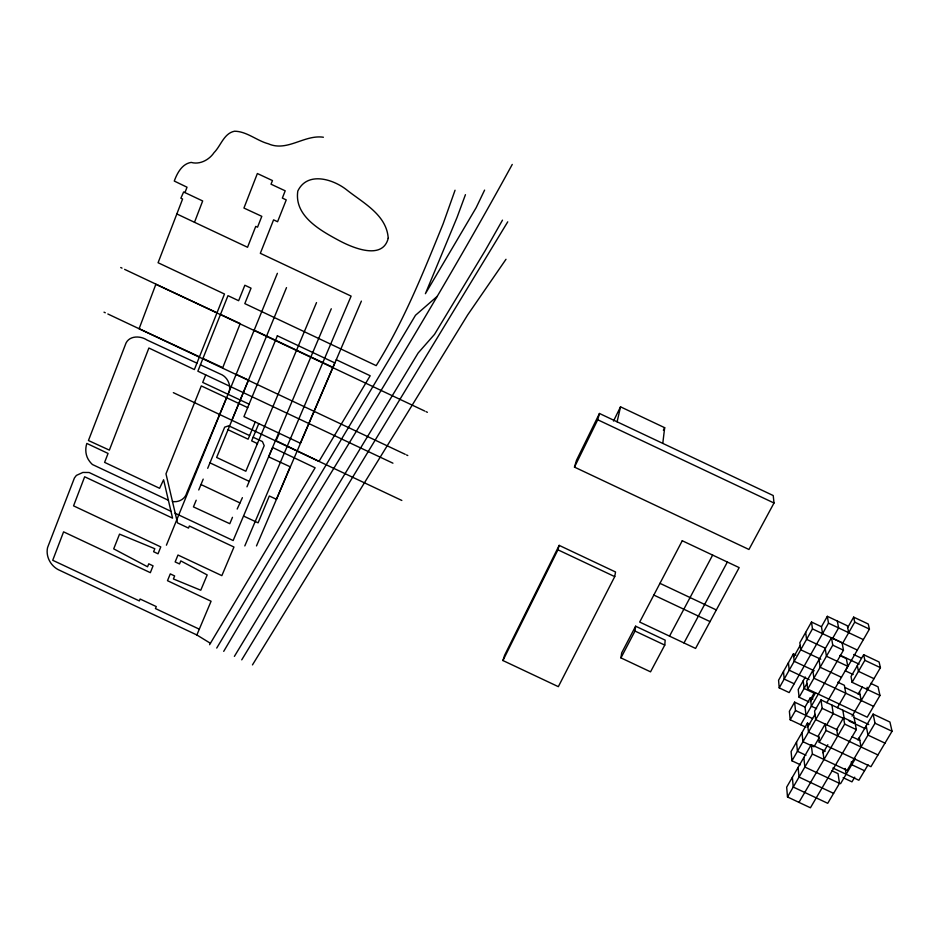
<?xml version="1.0" encoding="UTF-8"?>
<svg xmlns="http://www.w3.org/2000/svg" width="939" height="939" viewBox="0 0 939 939"><rect width="100%" height="100%" fill="white"/><g stroke="black" fill="none" stroke-linecap="round" stroke-linejoin="round"><path stroke-width="1.41" d="M664.765 645.093L665.176 640.152L635.621 626.207L621.677 652.875L620.949 657.887L650.539 671.843L664.765 645.093L634.999 631.055L635.621 626.207M662.781 443.384L664.671 427.691L620.526 406.833L613.496 421.059M614.728 576.616L615.526 571.98L559.163 545.371L504.56 655.375L502.928 660.54L558.341 686.667L614.728 576.616L557.919 549.808L559.163 545.371M617.111 421.811L620.526 406.833M574.48 467.117L597.732 419.768L599.458 413.477L773.231 495.546L774.006 503.011L748.946 549.479L574.48 467.117L576.511 460.227L599.458 413.477M455.051 190.23L443.102 223.893C423.419 272.251 403.911 321.197 376.187 365.635L244.809 303.614L251.042 288.167L244.856 285.245L238.635 300.703L227.977 295.668L197.871 371.198L392.936 463.185M465.439 194.666L457.093 217.308L425.402 293.696L476.155 207.695L484.594 190.101M244.809 545.923L351.116 296.114L260.326 253.307L273.589 219.843L277.58 221.733L286.242 199.901L282.357 198.07L285.198 190.817L271.019 184.197L272.463 180.57L257.368 173.527L243.94 208.047L261.805 216.334L257.532 227.179L255.737 226.405L247.544 247.274L194.502 222.297L202.671 200.969L183.633 191.967L180.875 198.211L182.589 199.021L158.081 262.732L224.491 294.024L194.373 369.555L148.89 348.017L109.358 450.121L88.442 440.532L126.026 343.04C129.828 335.364 140.721 335.786 146.977 340L196.92 363.147M184.983 192.53L187.025 187.213L174.278 181.051C177.119 173.187 182.119 163.762 191.169 162.412C199.901 164.888 209.197 159.83 214.022 152.658C220.888 145.791 223.869 133.373 234.492 131.225C246.64 131.272 256.793 140.697 268.308 143.773C287.193 152.153 304.271 134.406 323.392 137.235M205.723 374.907L202.707 382.408L249.211 404.216M166.414 545.183L277.392 273.319M198.751 489.97L203.2 479.125M207.707 468.315L224.679 427.163L228.729 425.79L249.621 435.579L248.119 439.194L228.048 429.733L216.639 457.457L245.842 471.237L257.427 443.584L251.64 440.861L258.777 423.618M196.192 500.217L193.446 506.896L229.797 523.704L232.473 517.33M227.743 430.461L286.501 287.627M249.621 435.579L255.232 421.951M209.597 644.706L210.418 643.285L196.861 634.975L211.075 601.242L167.494 580.689L170.288 573.893L174.642 575.947L173.398 578.964L200.77 590.232L207.19 574.926L180.793 560.9L179.537 563.94L175.147 561.933L177.987 555.019L221.85 575.642L233.964 547.038L189.361 526.004L188.516 528.082L177.494 522.882L165.98 473.831L201.298 385.917L247.79 407.655M231.874 420.261L248.459 380.131L236.217 374.356M175.053 513.222L233.142 540.547L331.267 308.767M226.604 397.725L186.744 492.916C185.183 499.043 178.48 502.729 172.436 501.438M257.122 444.323L316.513 302.593M246.957 486.825L264.199 445.673L262.427 441.553L253.154 437.245M256.488 545.923L361.386 301.114M228.013 394.286C232.297 386.95 228.024 376.856 220.242 374.015L200.43 364.802M279.341 433.325L276.019 440.673L319.002 461.378L370.189 375.753L336.268 359.731M237.18 509.044L242.391 497.67M502.928 660.54L557.919 549.808M663.368 430.262L664.671 427.691M620.949 657.887L634.999 631.055M669.53 636.137L712.642 555.09M683.991 642.957L727.361 562.038M502.482 220.149L485.111 250.748L434.511 334.378L418.172 352.947L234.386 656.384M795.861 655.058L793.385 653.896L778.572 680.235L779.217 687.888L789.159 692.583L828.491 623.156L827.341 616.324L847.318 625.761L848.692 632.686M822.552 633.649L821.461 626.736L811.496 622.029L799.852 642.71L800.709 649.765L820.768 659.225M793.725 656.889L800.181 645.41M512.248 164.431C421.752 330 319.237 488.667 223.717 651.361M779.217 687.888L812.47 628.895L811.496 622.029M821.461 626.736L827.341 616.324M805.333 677.031L798.232 689.508L799.101 697.266L809.031 701.961M806.026 715.483L805.028 707.055L794.605 702.137L789.382 711.316L790.192 719.79L805.967 727.232M800.709 724.744L843.457 650.211L842.072 642.687L831.485 637.687L806.707 681.221L807.693 689.109L867.213 717.196L879.984 695.482L878.047 686.82L870.699 683.357M799.101 697.266L806.988 683.416M832.623 638.403L838.597 627.921L837.33 621.043M790.192 719.79L795.486 710.506L794.605 702.137M807.693 689.109L832.752 645.163L831.485 637.687M847.682 627.592L853.657 617.134L868.258 624.024L869.432 629.107L845.358 670.833L853.152 674.507M805.028 707.055L810.298 697.841L812.916 699.074M810.474 699.449L814.066 693.158L804.113 688.463L803.197 680.787M842.694 643.156L854.713 622.158L853.657 617.134M810.733 701.21L815.545 692.806M809.841 724.239L807.434 723.112L791.096 751.54L791.953 760.801L800.439 764.804M825.264 751.223L811.273 744.627L786.671 787.152L787.492 796.965L810.427 807.775L856.321 729.615L853.739 715.365L820.991 699.907L814.583 711.058L815.686 719.614L837.717 730.002M807.869 726.739L815.005 714.333M791.953 760.801L822.177 708.346L820.991 699.907M826.789 702.724L847.788 666.314L846.356 658.615L839.759 655.504M852.06 716.187L880.418 667.664L879.092 661.983L863.657 654.694L851.016 676.549L852.096 682.324L879.984 695.482M813.913 746.869L819.477 737.268L808.502 732.091L807.434 723.112M826.707 724.802L833.222 713.558L831.907 705.06M837.377 707.724L845.769 693.24L844.361 685.294L837.799 682.195M852.096 682.324L864.854 660.317L863.657 654.694M787.492 796.965L812.399 754.029L811.273 744.627M819.219 742.279L826.074 730.472L825.158 724.063L818.374 735.789L819.219 742.279L870.946 766.682L892.05 731.258L889.937 722.044L873.117 714.098L857.917 739.92M823.104 752.867L827.846 744.709M855.147 723.194L843.574 717.725L836.708 729.509L837.717 735.965M858.117 694.214L862.295 687.031M798.96 802.376L844.642 724.098L843.574 717.725M831.708 770.661L838.046 773.654L839.501 783.372L827.729 803.303L793.244 787.035L792.363 777.316M873.117 714.098L875.019 723.23L847.154 770.414L812.399 754.029M840.546 783.713L855.3 758.747M854.748 777.152L851.955 781.847L843.152 777.692M210.418 643.285L315.117 467.798L272.662 447.563L268.671 456.847L290.174 466.777L276.465 499.302L269.317 496.003L258.096 522.835L243.917 516.227M868.082 764.78L858.88 780.25L832.893 767.996M216.721 648.063L415.496 315.269L437.257 296.325M252.462 664.906L467.692 314.882L505.992 259.293M507.741 221.839L241.734 659.847M217.015 312.769L155.851 284.317L139.113 328.732L199.455 356.785M220.489 314.401L240.22 323.568L222.754 367.642L202.965 358.44M168.421 500.287L92.468 464.535A19.038 17.148 45.1 0 1 89.451 461.166C85.59 456.19 84.897 449.335 86.834 443.431L108.067 453.443L104.605 462.375L159.595 488.303L163.597 479.77L172.553 518.14L84.663 476.777L73.559 505.863L160.769 546.909L158.034 553.799L153.597 551.709L154.818 548.728L119.535 534.138L113.701 548.857L147.552 566.78L148.761 563.811L153.057 565.841L150.346 572.673L63.582 531.85L52.725 560.29L139.336 600.913L140.111 599.012L156.273 606.571L155.451 608.566L199.256 629.153M171.109 511.368L89.111 472.505L82.867 472.446L76.388 475.416L74.427 477.963L47.572 547.578C45.459 556.886 51.164 566.863 59.932 570.442L196.861 634.975M176.814 213.939L194.502 222.297M597.732 419.768L774.006 503.011M254.246 330.199L332.993 367.372M120.732 267.521L122.023 268.131M124.617 269.364L424.792 411.071M426.095 411.681L427.386 412.291M854.713 622.158L869.432 629.107M828.491 623.156L863.364 639.612M812.47 628.895L857.342 650.07M853.692 654.518L861.403 658.169M832.752 645.163L843.457 650.211M864.854 660.317L880.418 667.664M825.416 648.25L806.578 639.353L805.662 632.393M840.382 655.305L859.138 664.166M104.006 312.171L105.285 312.769M107.856 313.99L405.214 454.323M406.505 454.934L407.784 455.532M847.788 666.314L826.437 656.232L825.24 648.649M873.986 678.674L858.469 671.35L857.319 665.657M659.964 583.342L716.34 609.951M841.45 677.301L820.158 667.253L819.031 659.565M653.826 595.068L710.048 621.595M814.207 670.751L794.206 661.314L793.385 653.896M844.736 687.395L860.054 694.625M873.587 706.363L813.913 678.204L812.857 670.423M809.148 679.625L789.194 670.211L788.431 662.711M794.159 683.768L784.194 679.073L783.49 671.491M875.019 723.23L892.05 731.258M173.351 392.655L401.833 500.464M854.15 717.642L868.751 724.532M822.177 708.346L844.267 718.769L842.823 710.213M849.173 721.093L854.079 723.406M855.312 723.981L865.195 728.641M816.637 708.675L811.355 706.187L810.298 697.841M844.642 724.098L856.321 729.615M884.972 743.136L868 735.12L866.181 725.882M852.107 736.775L859.807 740.401M795.486 710.506L812.611 718.593M826.074 730.472L877.942 754.944M812.705 746.294L802.962 741.704L801.965 732.631M864.537 770.743L851.767 764.722L851.286 761.869M209.96 462.845L249.246 481.378M805.944 755.285L797.446 751.27L796.518 742.103M839.501 783.372L804.852 767.034L803.819 757.515M200.981 484.547L239.961 502.94M833.597 793.361L799.042 777.058L798.08 767.433M867.096 687.289L867.577 689.625M859.502 691.832L861.216 700.529M859.291 737.585L861.016 746.951M845.229 768.478L846.145 774.241M822.717 750.026L823.984 759.487M388.23 238.271C382.525 260.702 352.242 247.638 338.779 240.384C320.199 230.372 293.989 215.841 297.816 191.016C307.393 171.121 333.145 179.056 346.82 189.971C363.076 202.894 386.692 214.831 388.23 238.271M277.369 335.798L243.94 416.623L300.339 443.231L334.765 362.888L277.369 335.798M682.254 540.747L639.694 622.064L695.576 648.426L739.169 567.614L682.254 540.747"/></g></svg>
